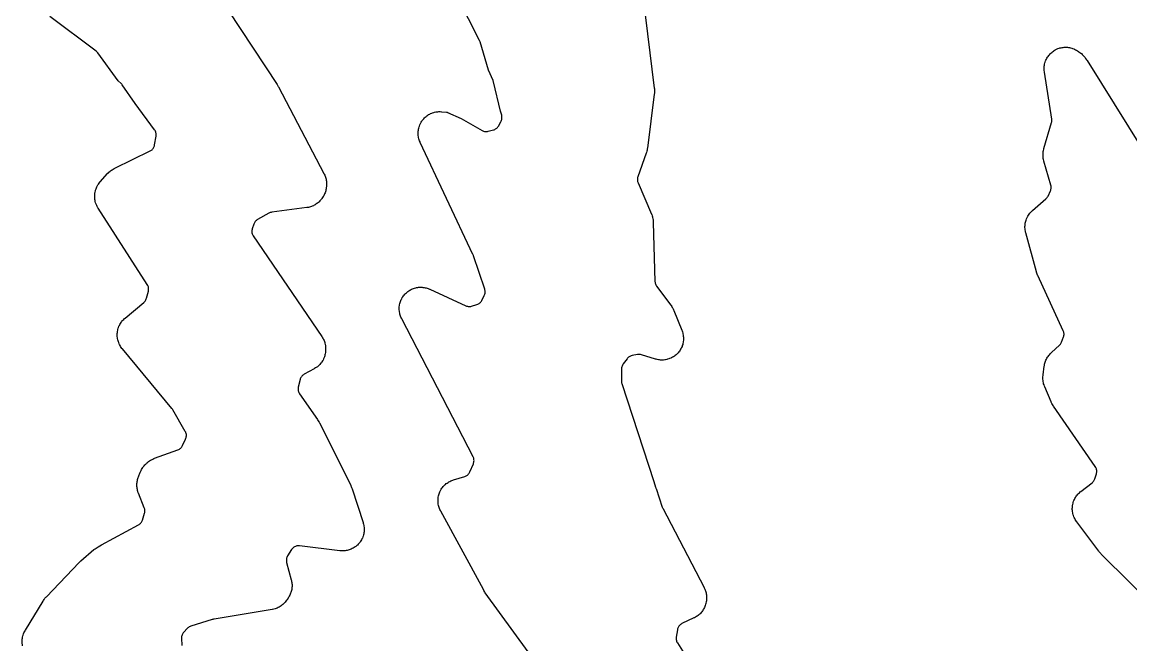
# Model space of a CAD drawing. Header units: millimetres. Extents: x 0 to 194, y 0 to 298.
# Drawn here: x 9.85 to 50.51, y 128.6 to 151.42 of the extents above; entities that cross this region are included whole.
import ezdxf

# ---------------------------------------------------------------- set-up
doc = ezdxf.new("R2010")
doc.units = ezdxf.units.MM
doc.layers.add('CUT', color=7, linetype='CONTINUOUS')

msp = doc.modelspace()

# ---------------------------------------------------------------- linework, layer by layer
at = {"layer": 'CUT'}
for points in [[(29.4555, 126.9086), (26.8378, 130.5121), (26.8213, 130.5364), (26.7822, 130.5983), (26.7674, 130.6236), (25.2027, 133.5025), (25.1926, 133.5222), (25.1734, 133.5621), (25.1562, 133.603), (25.1448, 133.6341), (25.1317, 133.6765), (25.1234, 133.7086), (25.1145, 133.7521), (25.1094, 133.7849), (25.1049, 133.829), (25.103, 133.8621), (25.1028, 133.9064), (25.1043, 133.9396), (25.1084, 133.9837), (25.1132, 134.0166), (25.1216, 134.0601), (25.1296, 134.0924), (25.1423, 134.1348), (25.1533, 134.1661), (25.1701, 134.2071), (25.1842, 134.2372), (25.205, 134.2764), (25.222, 134.3049), (25.2465, 134.3418), (25.2662, 134.3685), (25.2943, 134.4029), (25.3165, 134.4275), (25.3478, 134.4589), (25.3724, 134.4813), (25.4066, 134.5094), (25.4332, 134.5293), (25.47, 134.5539), (25.4985, 134.571), (25.5376, 134.592), (25.5676, 134.6062), (25.6085, 134.6232), (25.6502, 134.6381), (25.6713, 134.645), (26.0822, 134.7697), (26.1097, 134.7796), (26.136, 134.792), (26.1611, 134.8069), (26.1845, 134.8242), (26.2062, 134.8436), (26.2259, 134.8651), (26.2434, 134.8884), (26.2586, 134.9133), (26.2712, 134.9395), (26.3989, 135.24), (26.409, 135.2675), (26.4164, 135.2958), (26.421, 135.3248), (26.4228, 135.354), (26.4217, 135.3833), (26.4177, 135.4124), (26.4109, 135.4409), (26.4014, 135.4686), (26.3892, 135.4952), (23.7726, 140.5472), (23.7628, 140.5672), (23.7443, 140.6078), (23.7278, 140.6492), (23.717, 140.6808), (23.7047, 140.7237), (23.6971, 140.7562), (23.6891, 140.8001), (23.6847, 140.8333), (23.6811, 140.8777), (23.6801, 140.9111), (23.6809, 140.9557), (23.6831, 140.989), (23.6883, 141.0333), (23.6939, 141.0663), (23.7034, 141.1098), (23.7122, 141.1421), (23.7261, 141.1845), (23.738, 141.2157), (23.756, 141.2565), (23.7709, 141.2864), (23.7928, 141.3252), (23.8107, 141.3535), (23.8364, 141.3899), (23.8569, 141.4163), (23.8861, 141.45), (23.9091, 141.4742), (23.9415, 141.5049), (23.9668, 141.5267), (24.002, 141.5541), (24.0294, 141.5732), (24.0672, 141.597), (24.0963, 141.6133), (24.1362, 141.6332), (24.1668, 141.6466), (24.2085, 141.6624), (24.2403, 141.6727), (24.2834, 141.6843), (24.316, 141.6914), (24.36, 141.6987), (24.3932, 141.7025), (24.4377, 141.7054), (24.4711, 141.706), (24.5157, 141.7044), (24.549, 141.7017), (24.5932, 141.6957), (24.6261, 141.6897), (24.6695, 141.6794), (24.7016, 141.6701), (24.7437, 141.6556), (24.7851, 141.639), (24.8056, 141.6302), (26.1202, 141.0263), (26.1494, 141.0147), (26.1797, 141.0062), (26.2107, 141.0009), (26.2421, 140.9989), (26.2735, 141.0002), (26.3046, 141.0048), (26.335, 141.0126), (26.532, 141.0742), (26.56, 141.0845), (26.5869, 141.0976), (26.6123, 141.1132), (26.636, 141.1314), (26.6579, 141.1518), (26.6775, 141.1742), (26.6949, 141.1985), (26.7098, 141.2244), (26.7981, 141.398), (26.8103, 141.4252), (26.8197, 141.4534), (26.8263, 141.4823), (26.8299, 141.5118), (26.8307, 141.5415), (26.8285, 141.5712), (26.8233, 141.6005), (26.8153, 141.6291), (26.4064, 142.8545), (26.4003, 142.8712), (26.3913, 142.8937), (26.3842, 142.91), (24.4535, 147.0085), (24.4444, 147.0291), (24.4272, 147.0708), (24.4122, 147.1133), (24.4026, 147.1457), (24.3918, 147.1895), (24.3855, 147.2227), (24.3792, 147.2674), (24.3762, 147.3011), (24.3744, 147.3461), (24.3748, 147.3799), (24.3776, 147.4249), (24.3813, 147.4585), (24.3886, 147.503), (24.3957, 147.5361), (24.4074, 147.5797), (24.4178, 147.6118), (24.4337, 147.654), (24.4473, 147.685), (24.4674, 147.7253), (24.484, 147.7548), (24.508, 147.7929), (24.5275, 147.8206), (24.5552, 147.8561), (24.5774, 147.8817), (24.6085, 147.9143), (24.6331, 147.9375), (24.6674, 147.9668), (24.6942, 147.9874), (24.7312, 148.0131), (24.7599, 148.031), (24.7993, 148.0529), (24.8297, 148.0678), (24.8711, 148.0856), (24.9028, 148.0974), (24.9458, 148.1109), (24.9785, 148.1195), (25.0227, 148.1287), (25.056, 148.1339), (25.1009, 148.1387), (25.1346, 148.1405), (25.1797, 148.1408), (25.2248, 148.1387), (25.2473, 148.1371), (25.4082, 148.1217), (25.4321, 148.1188), (25.4398, 148.1176), (25.4401, 148.1175), (25.4451, 148.1154), (25.4537, 148.1116), (25.9563, 147.8928), (26.7205, 147.4503), (26.7467, 147.4368), (26.7741, 147.426), (26.8024, 147.4178), (26.8314, 147.4125), (26.8607, 147.4101), (26.8902, 147.4105), (26.9194, 147.4139), (26.9482, 147.4201), (27.1333, 147.4695), (27.1613, 147.4785), (27.1882, 147.4901), (27.2139, 147.5044), (27.2381, 147.5211), (27.2606, 147.5401), (27.2811, 147.5612), (27.2994, 147.5841), (27.3153, 147.6088), (27.409, 147.7703), (27.4229, 147.7973), (27.434, 147.8256), (27.4421, 147.8548), (27.4473, 147.8847), (27.4494, 147.9151), (27.4485, 147.9454), (27.4445, 147.9755), (27.4374, 148.0051), (27.3944, 148.1519), (27.1375, 149.2282), (27.13, 149.2544), (27.1201, 149.2798), (26.9545, 149.6546), (26.6496, 150.6965), (26.6406, 150.7225), (26.6294, 150.7476), (25.406, 153.1673)], [(32.5363, 152.9951), (33.036, 149.0016), (33.038, 148.9828), (33.0411, 148.9453), (33.0426, 148.9076), (33.0426, 148.8793), (33.041, 148.8416), (33.0378, 148.804), (33.0358, 148.7853), (32.7826, 146.8049), (32.779, 146.7814), (32.7704, 146.7345), (32.7594, 146.6881), (32.746, 146.6424), (32.7387, 146.6197), (32.432, 145.7503), (32.4239, 145.7236), (32.4184, 145.6963), (32.4154, 145.6685), (32.4151, 145.6406), (32.4173, 145.6128), (32.4221, 145.5853), (32.4294, 145.5584), (32.4392, 145.5323), (32.9309, 144.3857), (32.9388, 144.3661), (32.9537, 144.3264), (32.9667, 144.286), (32.975, 144.2553), (32.9841, 144.2139), (32.9894, 144.1826), (32.9946, 144.1405), (32.9978, 144.0983), (32.9989, 144.0771), (33.0595, 141.9176), (33.0619, 141.887), (33.0675, 141.8567), (33.0762, 141.8271), (33.0878, 141.7987), (33.1023, 141.7715), (33.1195, 141.746), (33.6417, 141.0502), (33.6531, 141.0344), (33.6751, 141.0021), (33.6958, 140.9689), (33.7102, 140.9434), (33.7279, 140.9086), (33.7441, 140.873), (33.7518, 140.855), (34.0447, 140.1282), (34.0524, 140.1077), (34.0668, 140.0662), (34.0792, 140.0241), (34.0869, 139.9921), (34.0951, 139.9489), (34.0997, 139.9164), (34.1036, 139.8726), (34.105, 139.8397), (34.1046, 139.7958), (34.1028, 139.763), (34.0982, 139.7193), (34.0931, 139.6868), (34.0843, 139.6438), (34.0761, 139.6119), (34.0631, 139.57), (34.0519, 139.5391), (34.0348, 139.4986), (34.0206, 139.4689), (33.9997, 139.4303), (33.9827, 139.4021), (33.9581, 139.3657), (33.9384, 139.3394), (33.9104, 139.3055), (33.8883, 139.2812), (33.8571, 139.2503), (33.8327, 139.2283), (33.7986, 139.2005), (33.7722, 139.181), (33.7356, 139.1566), (33.7073, 139.1398), (33.6686, 139.1191), (33.6388, 139.1051), (33.5982, 139.0884), (33.5672, 139.0773), (33.5252, 139.0646), (33.4933, 139.0566), (33.4502, 139.048), (33.4177, 139.0432), (33.374, 139.0389), (33.3411, 139.0372), (33.2972, 139.0372), (33.2643, 139.0388), (33.2206, 139.043), (33.1881, 139.0478), (33.145, 139.0563), (33.1024, 139.0668), (33.0812, 139.0726), (32.5615, 139.2289), (32.5336, 139.2358), (32.5051, 139.2401), (32.4764, 139.2416), (32.4477, 139.2403), (32.4192, 139.2363), (32.2196, 139.1984), (32.1927, 139.192), (32.1665, 139.1831), (32.1412, 139.1719), (32.1171, 139.1583), (32.0943, 139.1427), (32.0731, 139.1249), (32.0536, 139.1053), (32.0359, 139.084), (31.8962, 138.8984), (31.8787, 138.8723), (31.8639, 138.8445), (31.8522, 138.8153), (31.8436, 138.7851), (31.8381, 138.7541), (31.836, 138.7227), (31.829, 138.2719), (31.8303, 138.2387), (31.8353, 138.206), (31.8438, 138.174), (33.0169, 134.5857), (33.0787, 134.384), (33.087, 134.3606), (33.0971, 134.338), (33.0995, 134.3332), (33.323, 133.6497), (33.3317, 133.6263), (33.3423, 133.6038), (34.8599, 130.7034), (34.8692, 130.6846), (34.8869, 130.6466), (34.9028, 130.6077), (34.9133, 130.5781), (34.9255, 130.538), (34.9333, 130.5076), (34.9417, 130.4665), (34.9466, 130.4354), (34.9511, 130.3938), (34.9531, 130.3624), (34.9537, 130.3205), (34.9528, 130.2891), (34.9495, 130.2472), (34.9456, 130.2161), (34.9385, 130.1747), (34.9295, 130.1338), (34.9245, 130.1134), (34.9227, 130.1068), (34.9166, 130.0861), (34.9033, 130.045), (34.8881, 130.0046), (34.8753, 129.9749), (34.8562, 129.9361), (34.8406, 129.9077), (34.818, 129.871), (34.7997, 129.8443), (34.7736, 129.8098), (34.7529, 129.785), (34.7236, 129.7532), (34.7006, 129.7305), (34.6684, 129.7017), (34.6433, 129.6812), (34.6085, 129.6556), (34.5815, 129.6377), (34.5445, 129.6156), (34.5064, 129.5952), (34.4871, 129.5855), (34.0505, 129.3786), (34.0247, 129.3649), (34.0005, 129.3487), (33.9779, 129.3302), (33.9572, 129.3096), (33.9386, 129.2871), (33.9223, 129.263), (33.9084, 129.2373), (33.8971, 129.2104), (33.8885, 129.1826), (33.8825, 129.154), (33.8401, 128.8837), (33.8369, 128.8533), (33.8369, 128.8226), (33.8399, 128.7921), (33.8461, 128.7621), (33.8552, 128.7329), (33.8674, 128.7047), (33.8823, 128.6779), (35.5346, 126.041)], [(17.4149, 151.8331), (19.2041, 149.1328), (19.2163, 149.1133), (19.2455, 149.0639), (19.2567, 149.0439), (20.9213, 145.8705), (20.9309, 145.8512), (20.9491, 145.812), (20.9654, 145.772), (20.9762, 145.7415), (20.9886, 145.7001), (20.9964, 145.6687), (21.0047, 145.6263), (21.0095, 145.5943), (21.0137, 145.5513), (21.0154, 145.519), (21.0155, 145.4758), (21.0136, 145.4327), (21.0121, 145.4111), (21.0091, 145.3794), (21.0065, 145.3576), (21.0003, 145.314), (20.9919, 145.2708), (20.9841, 145.2388), (20.9716, 145.1966), (20.9606, 145.1655), (20.944, 145.1248), (20.9301, 145.0949), (20.9096, 145.0559), (20.8929, 145.0275), (20.8687, 144.9908), (20.8427, 144.9553), (20.8293, 144.9378), (20.8125, 144.9172), (20.7987, 144.9009), (20.7704, 144.8691), (20.7406, 144.8386), (20.7172, 144.8169), (20.6846, 144.7894), (20.6592, 144.77), (20.6242, 144.7457), (20.5971, 144.7288), (20.5599, 144.7079), (20.5313, 144.6936), (20.4924, 144.6764), (20.4626, 144.6648), (20.4221, 144.6514), (20.3914, 144.6427), (20.3498, 144.6331), (20.3079, 144.6255), (20.2868, 144.6222), (19.0071, 144.452), (18.9794, 144.447), (18.9523, 144.4395), (18.9261, 144.4294), (18.9009, 144.4169), (18.4862, 144.1865), (18.4626, 144.1719), (18.4405, 144.1553), (18.42, 144.1366), (18.4013, 144.1162), (18.3846, 144.0941), (18.37, 144.0706), (18.3576, 144.0458), (18.3476, 144.02), (18.2899, 143.849), (18.2816, 143.8194), (18.2764, 143.7891), (18.2743, 143.7583), (18.2753, 143.7276), (18.2795, 143.697), (18.2868, 143.6671), (18.2972, 143.6381), (18.3104, 143.6103), (18.3265, 143.584), (20.8383, 139.9058), (20.8496, 139.8883), (20.8716, 139.8527), (20.8918, 139.8162), (20.9057, 139.7881), (20.9225, 139.7498), (20.9338, 139.7206), (20.9469, 139.6809), (20.9554, 139.6507), (20.9648, 139.61), (20.9705, 139.5792), (20.9761, 139.5377), (20.9788, 139.5065), (20.9805, 139.4648), (20.9803, 139.423), (20.9797, 139.4021), (20.9786, 139.38), (20.9768, 139.3571), (20.9721, 139.3113), (20.965, 139.2658), (20.958, 139.232), (20.9464, 139.1875), (20.9359, 139.1546), (20.9198, 139.1115), (20.906, 139.0799), (20.8855, 139.0387), (20.8686, 139.0086), (20.8441, 138.9697), (20.8242, 138.9415), (20.7957, 138.9053), (20.7731, 138.8793), (20.7411, 138.8462), (20.7159, 138.8227), (20.6807, 138.793), (20.6532, 138.7722), (20.6152, 138.7462), (20.5759, 138.7223), (20.5559, 138.7109), (20.1942, 138.5153), (20.1703, 138.501), (20.1479, 138.4844), (20.1271, 138.4659), (20.108, 138.4454), (20.091, 138.4233), (20.0761, 138.3998), (20.0635, 138.3749), (20.0532, 138.349), (20.0454, 138.3222), (19.9785, 138.047), (19.9732, 138.0194), (19.9705, 137.9914), (19.9704, 137.9632), (19.9729, 137.9352), (19.9781, 137.9075), (19.9858, 137.8805), (19.996, 137.8543), (20.0086, 137.8291), (20.0236, 137.8053), (20.6832, 136.8544), (20.7004, 136.8277), (20.7409, 136.7594), (20.7562, 136.7314), (21.9018, 134.4486), (21.9091, 134.4332), (21.9232, 134.4023), (21.9361, 134.3708), (21.9478, 134.3389), (21.9534, 134.3228), (22.3546, 133.0865), (22.361, 133.0649), (22.3728, 133.0215), (22.3823, 132.9775), (22.3878, 132.9442), (22.3929, 132.8994), (22.3951, 132.8658), (22.3957, 132.8208), (22.3944, 132.7871), (22.3906, 132.7422), (22.386, 132.7088), (22.3776, 132.6646), (22.3697, 132.6318), (22.3569, 132.5886), (22.3458, 132.5568), (22.3288, 132.5151), (22.3145, 132.4845), (22.2935, 132.4447), (22.2762, 132.4157), (22.2513, 132.3783), (22.2312, 132.3512), (22.2026, 132.3164), (22.18, 132.2914), (22.1481, 132.2596), (22.123, 132.237), (22.0881, 132.2086), (22.0609, 132.1887), (22.0233, 132.1639), (21.9943, 132.1467), (21.9544, 132.1258), (21.9238, 132.1117), (21.882, 132.0948), (21.8502, 132.0838), (21.8069, 132.0713), (21.7741, 132.0635), (21.7298, 132.0553), (21.6964, 132.0508), (21.6515, 132.0471), (21.6178, 132.046), (21.5728, 132.0468), (21.5279, 132.0498), (21.5055, 132.0519), (20.0206, 132.2274), (19.9899, 132.2294), (19.9593, 132.2283), (19.9289, 132.2241), (19.899, 132.2168), (19.8701, 132.2064), (19.8424, 132.1932), (19.8162, 132.1772), (19.7918, 132.1586), (19.7694, 132.1377), (19.7492, 132.1145), (19.7316, 132.0894), (19.5876, 131.861), (19.5726, 131.8342), (19.5604, 131.806), (19.5511, 131.7766), (19.5449, 131.7465), (19.5418, 131.7159), (19.5419, 131.6852), (19.5451, 131.6546), (19.5514, 131.6245), (19.7208, 130.9829), (19.7256, 130.9626), (19.7344, 130.9219), (19.7412, 130.8807), (19.7449, 130.8497), (19.748, 130.8081), (19.7488, 130.7769), (19.748, 130.7352), (19.7459, 130.704), (19.7412, 130.6625), (19.7362, 130.6317), (19.7277, 130.5908), (19.7199, 130.5606), (19.7077, 130.5207), (19.6971, 130.4913), (19.6812, 130.4527), (19.6679, 130.4244), (19.6485, 130.3875), (19.6275, 130.3515), (19.6165, 130.3338), (19.5651, 130.2547), (19.5519, 130.2355), (19.5244, 130.1978), (19.4951, 130.1615), (19.4717, 130.1355), (19.4387, 130.1024), (19.4128, 130.079), (19.3766, 130.0495), (19.3484, 130.0289), (19.3093, 130.0034), (19.2791, 129.9858), (19.2376, 129.9644), (19.2057, 129.9501), (19.1622, 129.9331), (19.1291, 129.9221), (19.084, 129.9098), (19.0385, 129.8998), (19.0156, 129.8954), (16.8926, 129.5442), (16.872, 129.54), (16.8439, 129.5333), (16.8236, 129.5277), (16.0365, 129.2805), (16.0079, 129.2699), (15.9806, 129.2564), (15.9548, 129.2403), (15.9307, 129.2217), (15.9087, 129.2007), (15.7787, 129.0635), (15.7594, 129.0411), (15.7425, 129.0169), (15.728, 128.9911), (15.7161, 128.964), (15.7069, 128.9359), (15.7006, 128.9071), (15.6971, 128.8777), (15.6965, 128.8481), (15.7048, 128.5737)], [(9.8676, 128.5638), (9.8598, 128.609), (9.8557, 128.6432), (9.8525, 128.689), (9.8519, 128.7234), (9.8534, 128.7693), (9.8563, 128.8036), (9.8625, 128.8491), (9.8689, 128.883), (9.8797, 128.9276), (9.8895, 128.9606), (9.9048, 129.0039), (9.9179, 129.0357), (9.9376, 129.0772), (9.9593, 129.1177), (9.9707, 129.1377), (10.6173, 130.2069), (10.6307, 130.2278), (10.6587, 130.2688), (10.689, 130.3082), (10.7213, 130.3459), (10.738, 130.3642), (11.941, 131.618), (11.9557, 131.6326), (11.9934, 131.6684), (12.0088, 131.6824), (12.4859, 132.0955), (12.5314, 132.1242), (12.5611, 132.1429), (12.6389, 132.1919), (12.7575, 132.2667), (14.118, 132.9989), (14.143, 133.014), (14.1664, 133.0315), (14.1881, 133.0511), (14.2077, 133.0728), (14.2251, 133.0962), (14.2402, 133.1212), (14.2527, 133.1476), (14.2626, 133.1751), (14.3394, 133.4252), (14.3465, 133.4533), (14.3509, 133.4819), (14.3526, 133.5108), (14.3514, 133.5398), (14.3474, 133.5685), (14.3407, 133.5966), (14.3314, 133.624), (14.1192, 134.1577), (14.1118, 134.1775), (14.0981, 134.2175), (14.0862, 134.2581), (14.0787, 134.2889), (14.0707, 134.3304), (14.0662, 134.3618), (14.0621, 134.4039), (14.0606, 134.4355), (14.0605, 134.4778), (14.0619, 134.5095), (14.0658, 134.5516), (14.0702, 134.583), (14.078, 134.6246), (14.0853, 134.6554), (14.097, 134.6961), (14.1106, 134.7361), (14.1178, 134.756), (14.1842, 134.9251), (14.1931, 134.9463), (14.212, 134.988), (14.233, 135.0287), (14.2502, 135.0584), (14.2753, 135.0967), (14.2954, 135.1245), (14.3242, 135.1601), (14.3548, 135.1942), (14.3705, 135.2109), (14.3977, 135.2383), (14.4155, 135.2553), (14.4521, 135.2884), (14.4905, 135.3194), (14.5205, 135.341), (14.5621, 135.3677), (14.5943, 135.3859), (14.6385, 135.4078), (14.6839, 135.4272), (14.7068, 135.4363), (15.5654, 135.7499), (15.5924, 135.7613), (15.6181, 135.7752), (15.6423, 135.7916), (15.6648, 135.8102), (15.6854, 135.831), (15.7039, 135.8536), (15.7201, 135.878), (15.7339, 135.9038), (15.8467, 136.143), (15.8577, 136.1697), (15.8661, 136.1973), (15.8719, 136.2257), (15.8749, 136.2544), (15.8751, 136.2833), (15.8725, 136.3121), (15.8671, 136.3405), (15.8591, 136.3683), (15.8484, 136.3951), (15.8352, 136.4208), (15.375, 137.2184), (15.3613, 137.24), (15.3458, 137.2603), (13.5254, 139.4491), (13.5118, 139.4663), (13.4854, 139.5015), (13.4607, 139.5378), (13.4436, 139.566), (13.4225, 139.6046), (13.4082, 139.6343), (13.3911, 139.6747), (13.3798, 139.7057), (13.3666, 139.7476), (13.3584, 139.7795), (13.3494, 139.8226), (13.3443, 139.8551), (13.3396, 139.8988), (13.3377, 139.9317), (13.3373, 139.9757), (13.3386, 140.0086), (13.3424, 140.0524), (13.3469, 140.085), (13.3551, 140.1282), (13.3628, 140.1602), (13.3751, 140.2024), (13.3858, 140.2336), (13.4022, 140.2744), (13.4159, 140.3043), (13.4362, 140.3433), (13.4528, 140.3718), (13.4768, 140.4086), (13.4961, 140.4353), (13.5236, 140.4696), (13.5454, 140.4943), (13.5761, 140.5258), (13.6082, 140.5557), (13.6247, 140.5703), (14.3142, 141.1516), (14.3365, 141.1724), (14.3566, 141.1954), (14.3742, 141.2203), (14.3892, 141.2468), (14.4015, 141.2748), (14.4108, 141.3038), (14.4793, 141.5611), (14.4857, 141.5916), (14.489, 141.6226), (14.489, 141.6538), (14.4857, 141.6848), (14.4793, 141.7153), (14.4698, 141.7449), (14.4572, 141.7734), (14.4417, 141.8005), (12.6414, 144.6009), (12.6297, 144.6202), (12.6073, 144.6591), (12.5869, 144.6992), (12.5731, 144.7299), (12.5568, 144.7718), (12.5461, 144.8038), (12.5341, 144.8471), (12.5267, 144.88), (12.519, 144.9243), (12.5149, 144.9577), (12.5117, 145.0026), (12.511, 145.0363), (12.5123, 145.0812), (12.5149, 145.1148), (12.5207, 145.1594), (12.5267, 145.1925), (12.5369, 145.2363), (12.5461, 145.2687), (12.5606, 145.3113), (12.5731, 145.3426), (12.5918, 145.3835), (12.6073, 145.4134), (12.6299, 145.4522), (12.6484, 145.4804), (12.6748, 145.5168), (12.703, 145.5518), (12.7176, 145.5689), (12.9854, 145.8691), (13.0004, 145.8851), (13.0311, 145.9163), (13.0632, 145.946), (13.0884, 145.967), (13.1233, 145.9934), (13.1504, 146.0119), (13.1877, 146.0348), (13.2261, 146.0559), (13.2455, 146.0659), (14.5454, 146.6986), (14.5704, 146.7123), (14.594, 146.7283), (14.616, 146.7465), (14.6362, 146.7667), (14.6544, 146.7888), (14.6704, 146.8124), (14.684, 146.8375), (14.6953, 146.8638), (14.7039, 146.891), (14.71, 146.9189), (14.7642, 147.2433), (14.7676, 147.2732), (14.7681, 147.3032), (14.7655, 147.3332), (14.76, 147.3627), (14.7515, 147.3916), (14.7402, 147.4194), (14.7262, 147.446), (14.7095, 147.471), (13.999, 148.4327), (13.525, 149.1262), (13.5046, 149.1526), (13.4814, 149.1767), (13.3785, 149.2723), (12.6242, 150.2931), (12.6057, 150.3157), (12.5852, 150.3364), (12.5627, 150.355), (10.8647, 151.6258)], [(51.5095, 129.8625), (49.4301, 131.9245), (49.4076, 131.9485), (49.3538, 132.0103), (49.3331, 132.0358), (48.5291, 133.1074), (48.5165, 133.1252), (48.492, 133.1613), (48.4693, 133.1985), (48.4537, 133.2272), (48.4348, 133.2665), (48.422, 133.2966), (48.4069, 133.3375), (48.3972, 133.3687), (48.3861, 133.4109), (48.3794, 133.4429), (48.3725, 133.4859), (48.3689, 133.5184), (48.3662, 133.5619), (48.3658, 133.5946), (48.3673, 133.6382), (48.37, 133.6708), (48.3758, 133.714), (48.3817, 133.7461), (48.3916, 133.7886), (48.4005, 133.82), (48.4145, 133.8613), (48.4264, 133.8918), (48.4444, 133.9315), (48.4592, 133.9606), (48.4809, 133.9985), (48.4985, 134.026), (48.5237, 134.0616), (48.5439, 134.0873), (48.5724, 134.1203), (48.595, 134.1439), (48.6266, 134.1739), (48.6597, 134.2024), (48.6765, 134.2162), (49.0896, 134.5386), (49.1127, 134.5587), (49.1338, 134.5811), (49.1524, 134.6055), (49.1684, 134.6316), (49.1817, 134.6593), (49.1921, 134.6881), (49.2483, 134.8736), (49.2555, 134.9026), (49.2598, 134.9322), (49.2612, 134.9621), (49.2595, 134.992), (49.2549, 135.0216), (49.2473, 135.0506), (49.2369, 135.0787), (49.2238, 135.1056), (49.208, 135.131), (47.6743, 137.3522), (47.6619, 137.3713), (47.638, 137.4099), (47.616, 137.4498), (47.5961, 137.4907), (47.5867, 137.5114), (47.3545, 138.0576), (47.3457, 138.0801), (47.3292, 138.1255), (47.3152, 138.1717), (47.3065, 138.2069), (47.2976, 138.2543), (47.2928, 138.2902), (47.2889, 138.3383), (47.288, 138.3745), (47.2893, 138.4228), (47.2932, 138.4709), (47.2959, 138.4949), (47.3397, 138.8171), (47.3433, 138.8394), (47.3516, 138.8837), (47.3621, 138.9276), (47.3716, 138.96), (47.3865, 139.0025), (47.3992, 139.0338), (47.4182, 139.0747), (47.434, 139.1046), (47.4571, 139.1433), (47.4758, 139.1715), (47.5026, 139.2077), (47.524, 139.2339), (47.5543, 139.2673), (47.5862, 139.2991), (47.6026, 139.3146), (47.8938, 139.5772), (47.9143, 139.5975), (47.9327, 139.6197), (47.9489, 139.6435), (47.9627, 139.6688), (47.9741, 139.6953), (48.0437, 139.8825), (48.0527, 139.9107), (48.0588, 139.9396), (48.062, 139.969), (48.0624, 139.9985), (48.0598, 140.0279), (48.0544, 140.057), (48.0461, 140.0854), (48.035, 140.1128), (47.1024, 142.136), (47.095, 142.1528), (47.081, 142.1868), (47.0684, 142.2214), (47.0572, 142.2564), (47.052, 142.2741), (46.6603, 143.6985), (46.6547, 143.7209), (46.6448, 143.7659), (46.6372, 143.8113), (46.6332, 143.8456), (46.6303, 143.8916), (46.6299, 143.9261), (46.6317, 143.9721), (46.6348, 144.0065), (46.6413, 144.0521), (46.6479, 144.086), (46.659, 144.1307), (46.6691, 144.1637), (46.6847, 144.2071), (46.6981, 144.2389), (46.7181, 144.2804), (46.7346, 144.3107), (46.7587, 144.3499), (46.7783, 144.3784), (46.8063, 144.4149), (46.8287, 144.4412), (46.8603, 144.4747), (46.8936, 144.5066), (46.9106, 144.5221), (47.3985, 144.9433), (47.4216, 144.9656), (47.4423, 144.9902), (47.4602, 145.0168), (47.4751, 145.0453), (47.5626, 145.236), (47.5739, 145.2643), (47.5822, 145.2936), (47.5876, 145.3236), (47.5898, 145.354), (47.589, 145.3845), (47.5851, 145.4147), (47.5781, 145.4444), (47.3242, 146.3225), (47.3187, 146.3431), (47.3089, 146.3845), (47.301, 146.4263), (47.2965, 146.4578), (47.2926, 146.5002), (47.2912, 146.532), (47.2913, 146.5745), (47.2929, 146.6064), (47.297, 146.6487), (47.3015, 146.6802), (47.3096, 146.722), (47.3197, 146.7633), (47.3252, 146.7839), (47.6058, 147.7381), (47.6121, 147.7638), (47.6162, 147.79), (47.6179, 147.8165), (47.6173, 147.843), (47.6143, 147.8694), (47.3446, 149.5811), (47.3417, 149.6033), (47.3369, 149.6476), (47.3344, 149.6922), (47.3341, 149.7256), (47.336, 149.7702), (47.3391, 149.8035), (47.3454, 149.8477), (47.3517, 149.8805), (47.3623, 149.9238), (47.3719, 149.9559), (47.3868, 149.9979), (47.3995, 150.0289), (47.4185, 150.0692), (47.4341, 150.0988), (47.457, 150.1371), (47.4756, 150.1649), (47.5021, 150.2008), (47.5233, 150.2266), (47.5533, 150.2596), (47.577, 150.2833), (47.6101, 150.3132), (47.636, 150.3343), (47.6719, 150.3608), (47.6997, 150.3793), (47.7381, 150.4021), (47.7676, 150.4177), (47.8081, 150.4366), (47.839, 150.4493), (47.8811, 150.4641), (47.9132, 150.4736), (47.9565, 150.4841), (47.9894, 150.4904), (48.0336, 150.4966), (48.0669, 150.4996), (48.1114, 150.5014), (48.1449, 150.5011), (48.1894, 150.4984), (48.2227, 150.4948), (48.2667, 150.4878), (48.2994, 150.4809), (48.3426, 150.4695), (48.3745, 150.4594), (48.4163, 150.4438), (48.447, 150.4306), (48.487, 150.411), (48.5163, 150.3948), (48.5542, 150.3713), (48.5909, 150.3459), (48.609, 150.3328), (48.6811, 150.2774), (48.6969, 150.2648), (48.7277, 150.2388), (48.7574, 150.2115), (48.7787, 150.19), (48.8058, 150.1602), (48.8133, 150.1511), (48.8352, 150.1196), (48.8534, 150.0935), (48.8896, 150.0415), (48.9086, 150.014), (51.9399, 145.1539)]]:
    msp.add_lwpolyline(points, dxfattribs=at)

doc.saveas('drawing.dxf')
